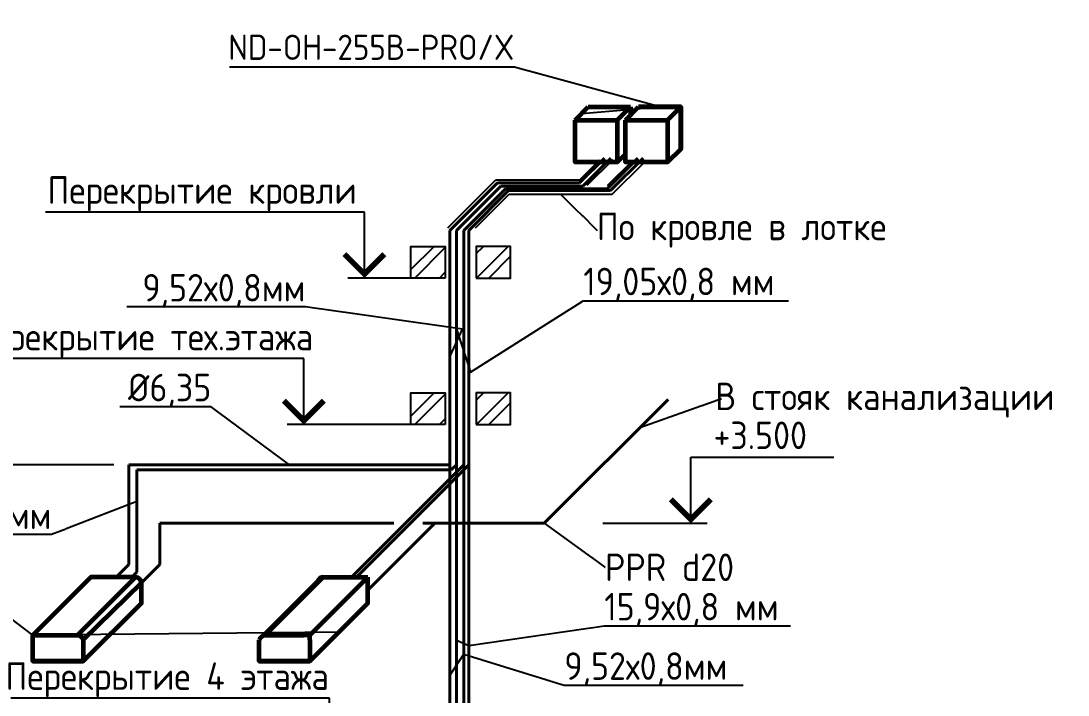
# Model space of a CAD drawing. Header units: millimetres. Extents: x -129048 to 476301, y -5853 to 215316.
# Drawn here: x 17743 to 27269, y 119671 to 125805 of the extents above; entities that cross this region are included whole.
import ezdxf
from ezdxf import colors
from ezdxf.entities.mleader import LeaderData, LeaderLine
from ezdxf.enums import TextEntityAlignment as Align
from ezdxf.math import Vec2, Vec3

# ---------------------------------------------------------------- set-up
doc = ezdxf.new("R2010")
doc.units = ezdxf.units.MM
for name, color, linetype, lineweight in [('GAZLAITER', 1, 'Continuous', 40), ('Дренаж', 36, 'Continuous', 40), ('Кондеи', 6, 'Continuous', 60)]:
    doc.layers.add(name, color=color, linetype=linetype, lineweight=lineweight)
doc.styles.add('PIK', font='isocpeur.ttf', dxfattribs={"width": 0.9, "height": 250})
doc.styles.add('TRAJECTORY_TEXT_STYLE', font='simplex.shx', dxfattribs={"width": 0.65})

# ---------------------------------------------------------------- blocks, each defined once
blk = doc.blocks.new('*U3179')
at = {"color": 0, "linetype": 'ByBlock', "lineweight": -2}
for p, q in [((0, 6), (13, 6)), ((-16.145, 0), (0, 0))]:
    blk.add_line(p, q, dxfattribs=at)
at = {"color": 0, "linetype": 'ByBlock', "lineweight": -2, "ltscale": 100}
blk.add_line((-1.5, 0), (1.5, 0), dxfattribs=at)
blk.add_lwpolyline([(0, 0), (0, 6)], dxfattribs=at)
at = {"color": 0, "linetype": 'ByBlock', "lineweight": -2, "ltscale": 100, "const_width": 0.5}
blk.add_lwpolyline([(1.823, 2.177), (0, 0.354), (-1.823, 2.177)], dxfattribs=at)
at = {"linetype": 'ByBlock', "lineweight": -2, "ltscale": 100, "style": 'TRAJECTORY_TEXT_STYLE', "width": 0.65}
blk.add_attdef('Отм.', text='', height=3.5, dxfattribs=at).set_placement((6.5, 6), align=Align.BOTTOM_CENTER)
at = {"color": 0, "linetype": 'ByBlock', "lineweight": -2, "ltscale": 100, "style": 'TRAJECTORY_TEXT_STYLE', "width": 0.65}
blk.add_attdef('Прим.', text='', height=3.5, dxfattribs=at).set_placement((9.566, 4.803), align=Align.TOP_CENTER)
blk = doc.blocks.new('*U3240')
at = {"color": 0, "linetype": 'ByBlock', "lineweight": -2}
for p, q in [((0, 6), (13, 6)), ((-8.001, 0), (0, 0))]:
    blk.add_line(p, q, dxfattribs=at)
at = {"color": 0, "linetype": 'ByBlock', "lineweight": -2, "ltscale": 100}
blk.add_line((-1.5, 0), (1.5, 0), dxfattribs=at)
blk.add_lwpolyline([(0, 0), (0, 6)], dxfattribs=at)
at = {"color": 0, "linetype": 'ByBlock', "lineweight": -2, "ltscale": 100, "const_width": 0.5}
blk.add_lwpolyline([(1.823, 2.177), (0, 0.354), (-1.823, 2.177)], dxfattribs=at)
at = {"linetype": 'ByBlock', "lineweight": -2, "ltscale": 100, "style": 'TRAJECTORY_TEXT_STYLE', "width": 0.65}
blk.add_attdef('Отм.', text='', height=3.5, dxfattribs=at).set_placement((6.5, 6), align=Align.BOTTOM_CENTER)
at = {"color": 0, "linetype": 'ByBlock', "lineweight": -2, "ltscale": 100, "style": 'TRAJECTORY_TEXT_STYLE', "width": 0.65}
blk.add_attdef('Прим.', text='', height=3.5, dxfattribs=at).set_placement((9.566, 4.803), align=Align.TOP_CENTER)
blk = doc.blocks.new('*U3192')
at = {"color": 0, "linetype": 'ByBlock', "lineweight": -2}
for p, q in [((0, 6), (29, 6)), ((-7.41, 0), (0, 0))]:
    blk.add_line(p, q, dxfattribs=at)
at = {"color": 0, "linetype": 'ByBlock', "lineweight": -2, "ltscale": 100}
blk.add_line((-1.5, 0), (1.5, 0), dxfattribs=at)
blk.add_lwpolyline([(0, 0), (0, 6)], dxfattribs=at)
at = {"color": 0, "linetype": 'ByBlock', "lineweight": -2, "ltscale": 100, "const_width": 0.5}
blk.add_lwpolyline([(1.823, 2.177), (0, 0.354), (-1.823, 2.177)], dxfattribs=at)
at = {"linetype": 'ByBlock', "lineweight": -2, "ltscale": 100, "style": 'TRAJECTORY_TEXT_STYLE', "width": 0.65}
blk.add_attdef('Отм.', text='', height=3.5, dxfattribs=at).set_placement((14.5, 6), align=Align.BOTTOM_CENTER)
at = {"color": 0, "linetype": 'ByBlock', "lineweight": -2, "ltscale": 100, "style": 'TRAJECTORY_TEXT_STYLE', "width": 0.65}
blk.add_attdef('Прим.', text='', height=3.5, dxfattribs=at).set_placement((17.566, 4.803), align=Align.TOP_CENTER)
blk = doc.blocks.new('*U3180')
at = {"color": 0, "linetype": 'ByBlock', "lineweight": -2}
for p, q in [((0, 6), (29, 6)), ((-4.239, 0), (0, 0))]:
    blk.add_line(p, q, dxfattribs=at)
at = {"color": 0, "linetype": 'ByBlock', "lineweight": -2, "ltscale": 100}
blk.add_line((-1.5, 0), (1.5, 0), dxfattribs=at)
blk.add_lwpolyline([(0, 0), (0, 6)], dxfattribs=at)
at = {"color": 0, "linetype": 'ByBlock', "lineweight": -2, "ltscale": 100, "const_width": 0.5}
blk.add_lwpolyline([(1.823, 2.177), (0, 0.354), (-1.823, 2.177)], dxfattribs=at)
at = {"linetype": 'ByBlock', "lineweight": -2, "ltscale": 100, "style": 'TRAJECTORY_TEXT_STYLE', "width": 0.65}
blk.add_attdef('Отм.', text='', height=3.5, dxfattribs=at).set_placement((14.5, 6), align=Align.BOTTOM_CENTER)
at = {"color": 0, "linetype": 'ByBlock', "lineweight": -2, "ltscale": 100, "style": 'TRAJECTORY_TEXT_STYLE', "width": 0.65}
blk.add_attdef('Прим.', text='', height=3.5, dxfattribs=at).set_placement((17.566, 4.803), align=Align.TOP_CENTER)
blk = doc.blocks.new('*U3181')
at = {"color": 0, "linetype": 'ByBlock', "lineweight": -2}
for p, q in [((0, 6), (29, 6)), ((-9.746, 0), (0, 0))]:
    blk.add_line(p, q, dxfattribs=at)
at = {"color": 0, "linetype": 'ByBlock', "lineweight": -2, "ltscale": 100}
blk.add_line((-1.5, 0), (1.5, 0), dxfattribs=at)
blk.add_lwpolyline([(0, 0), (0, 6)], dxfattribs=at)
at = {"color": 0, "linetype": 'ByBlock', "lineweight": -2, "ltscale": 100, "const_width": 0.5}
blk.add_lwpolyline([(1.823, 2.177), (0, 0.354), (-1.823, 2.177)], dxfattribs=at)
at = {"linetype": 'ByBlock', "lineweight": -2, "ltscale": 100, "style": 'TRAJECTORY_TEXT_STYLE', "width": 0.65}
blk.add_attdef('Отм.', text='', height=3.5, dxfattribs=at).set_placement((14.5, 6), align=Align.BOTTOM_CENTER)
at = {"color": 0, "linetype": 'ByBlock', "lineweight": -2, "ltscale": 100, "style": 'TRAJECTORY_TEXT_STYLE', "width": 0.65}
blk.add_attdef('Прим.', text='', height=3.5, dxfattribs=at).set_placement((17.566, 4.803), align=Align.TOP_CENTER)

msp = doc.modelspace()

# ---------------------------------------------------------------- hatches: boundary and pattern name
h = msp.add_hatch()
h.set_pattern_fill('ANSI32', color=256, scale=25)
h.set_pattern_definition([(45, (45999.77, 119626.6), (-168.3798, 168.3798), []), (45, (46112.02, 119626.6), (-168.3798, 168.3798), [])])
h.paths.add_polyline_path([(21603.95262, 123753.72041), (21291.1472, 123753.72041), (21291.1472, 123465.74745), (21603.95262, 123465.74745)])
h.paths.add_polyline_path([(21885.15865, 123753.72041), (21885.15865, 123465.74745), (22197.96408, 123465.74745), (22197.96408, 123753.72041)])
h = msp.add_hatch()
h.set_pattern_fill('ANSI32', color=256, scale=25)
h.set_pattern_definition([(45, (45999.77, 118293.37), (-168.3798, 168.3798), []), (45, (46112.02, 118293.37), (-168.3798, 168.3798), [])])
h.paths.add_polyline_path([(21603.95262, 122420.50202), (21291.1472, 122420.50202), (21291.1472, 122132.52906), (21603.95262, 122132.52906)])
h.paths.add_polyline_path([(21885.15865, 122420.50202), (21885.15865, 122132.52906), (22197.96408, 122132.52906), (22197.96408, 122420.50202)])

# ---------------------------------------------------------------- linework, layer by layer
for p, q in [((22828.69007, 124358.84292), (23010.98772, 124541.14058)), ((23127.05293, 124541.14058), (22892.70383, 124306.79148)), ((23080.40872, 124306.79148), (23309.98278, 124536.36555)), ((23122.92705, 124227.22015), (23411.48001, 124515.77312)), ((21626.89976, 123921.23162), (22064.51106, 124358.84292)), ((22064.51106, 124358.84292), (22828.69007, 124358.84292)), ((21879.66606, 123921.23162), (22185.65459, 124227.22015)), ((22185.65459, 124227.22015), (23122.92705, 124227.22015))]:
    msp.add_line(p, q)
for points in [[(21603.95262, 123465.74745), (21291.1472, 123465.74745), (21291.1472, 123753.72041), (21603.95262, 123753.72041)], [(21885.15865, 123465.74745), (22197.96408, 123465.74745), (22197.96408, 123753.72041), (21885.15865, 123753.72041)], [(21603.95262, 122132.52906), (21291.1472, 122132.52906), (21291.1472, 122420.50202), (21603.95262, 122420.50202)], [(21885.15865, 122132.52906), (22197.96408, 122132.52906), (22197.96408, 122420.50202), (21885.15865, 122420.50202)]]:
    msp.add_lwpolyline(points, close=True)
at = {"layer": 'GAZLAITER'}
for p, q in [((22825.74133, 124331.97105), (23051.3239, 124557.55362)), ((23075.82728, 124276.7669), (23356.614, 124557.55362)), ((21646.41393, 123898.43223), (22079.95275, 124331.97105)), ((22079.95275, 124331.97105), (22825.74133, 124331.97105)), ((21772.70703, 123898.43223), (22151.04171, 124276.7669)), ((22151.04171, 124276.7669), (23075.82728, 124276.7669)), ((21646.41393, 122104.55766), (21646.41393, 123898.43223)), ((21772.70703, 122104.55766), (21772.70703, 123898.43223)), ((21646.41393, 121766.84893), (21646.41393, 122134.96017)), ((21646.41393, 119043.06166), (21646.41393, 122104.55766)), ((21772.70703, 119043.06166), (21772.70703, 122104.55766)), ((21772.70703, 121766.84893), (21772.70703, 122104.55766)), ((18724.48575, 120859.91931), (18724.48575, 121766.84893)), ((18724.48575, 121766.84893), (21646.41393, 121766.84893)), ((20750.18323, 120744.32513), (21772.70703, 121766.84893)), ((18608.89158, 120744.32513), (18724.48575, 120859.91931))]:
    msp.add_line(p, q, dxfattribs=at)
at = {"layer": 'GAZLAITER', "color": 5}
for p, q in [((22855.6093, 124302.10308), (23111.05984, 124557.55362)), ((23105.55127, 124260.80822), (23402.29667, 124557.55362)), ((21706.14986, 123898.43223), (22109.82072, 124302.10308)), ((21817.08289, 123898.43223), (22179.45889, 124260.80822)), ((22109.82072, 124302.10308), (22855.6093, 124302.10308)), ((22179.45889, 124260.80822), (23105.55127, 124260.80822)), ((21706.14986, 122104.55766), (21706.14986, 123898.43223)), ((21817.08289, 122104.55766), (21817.08289, 123898.43223)), ((21706.14986, 119043.06166), (21706.14986, 122104.55766)), ((21706.14986, 121766.84893), (21706.14986, 122104.55766)), ((21817.08289, 119043.06166), (21817.08289, 122104.55766)), ((21817.08289, 121766.84893), (21817.08289, 122104.55766)), ((20794.55909, 120744.32513), (21817.08289, 121766.84893)), ((21658.54084, 121719.2399), (21706.14986, 121766.84893)), ((18796.49187, 120787.91319), (18796.49187, 121719.2399)), ((18796.49187, 121719.2399), (21658.54084, 121719.2399)), ((18752.90381, 120744.32513), (18796.49187, 120787.91319))]:
    msp.add_line(p, q, dxfattribs=at)
at = {"layer": 'Дренаж'}
for p, q in [((22504.19185, 121234.43653), (23630.93551, 122361.18019)), ((19005.34244, 120859.91931), (19005.34244, 121234.43653)), ((19005.34244, 121234.43653), (21136.39288, 121234.43653)), ((20899.46735, 120625.83284), (21508.07104, 121234.43653)), ((21398.35266, 121234.43653), (22504.19185, 121234.43653)), ((18839.09747, 120693.67433), (19005.34244, 120859.91931))]:
    msp.add_line(p, q, dxfattribs=at)
at = {"layer": 'Кондеи'}
for p, q in [((22783.92693, 124902.78487), (22903.66069, 125022.51863)), ((22903.66069, 125022.51863), (23288.05168, 125022.51863)), ((23168.31792, 124902.78487), (23288.05168, 125022.51863)), ((23242.0184, 124902.78487), (23361.75216, 125022.51863)), ((23288.05168, 125022.51863), (23288.05168, 124948.81815)), ((23626.4094, 124902.78487), (23746.14316, 125022.51863)), ((23746.14316, 124638.12763), (23626.4094, 124518.39387)), ((23242.0184, 124592.09435), (23168.31792, 124518.39387)), ((18257.29309, 120215.70057), (18785.91766, 120744.32513)), ((19950.19875, 120212.26905), (20441.8671, 120703.9374)), ((20492.23537, 120744.32513), (19963.6108, 120215.70057)), ((20899.46735, 120744.32513), (20370.84278, 120215.70057)), ((20492.23537, 120744.32513), (20899.46735, 120744.32513)), ((20899.46735, 120507.34054), (20899.46735, 120744.32513)), ((18310.4729, 120172.5013), (18839.09747, 120693.67433)), ((18839.09747, 120507.34054), (18839.09747, 120693.67433)), ((20370.84278, 120215.70057), (20317.66297, 120215.70057)), ((20370.84278, 120172.5013), (20370.84278, 120215.70057))]:
    msp.add_line(p, q, dxfattribs=at)
for points in [[(23361.75216, 125022.51863), (23746.14316, 125022.51863), (23746.14316, 124638.12763), (23746.14316, 125022.51863)], [(22783.92693, 124902.78487), (23168.31792, 124902.78487), (23168.31792, 124518.39387), (22783.92693, 124518.39387)], [(23242.0184, 124902.78487), (23626.4094, 124902.78487), (23626.4094, 124518.39387), (23242.0184, 124518.39387)], [(17850.06112, 119978.71598), (18310.4729, 119978.71598), (18839.09747, 120507.34054), (18310.4729, 119978.71598)], [(19910.431, 119978.71598), (20370.84278, 119978.71598), (20899.46735, 120507.34054), (20370.84278, 119978.71598)]]:
    msp.add_lwpolyline(points, close=True, dxfattribs=at)
for points in [[(18786.05444, 120744.32513), (18378.68568, 120744.32513), (17850.06112, 120215.70057), (18257.29309, 120215.70057)], [(18310.4729, 120172.5013), (18310.4729, 119978.71598), (17850.06112, 119978.71598), (17850.06112, 120215.70057), (18257.29309, 120215.70057)], [(20370.84278, 120172.5013), (20370.84278, 119978.71598), (19910.431, 119978.71598), (19910.431, 120172.5013)], [(19963.6108, 120215.70057), (20317.66297, 120215.70057)], [(19963.6108, 120215.70057), (20317.66297, 120215.70057)]]:
    msp.add_lwpolyline(points, dxfattribs=at)
for centre, radius, start, end in [((18778.55997, 120683.37718), 61.40701, 9.653363296, 82.989805168), ((20499.72984, 120683.37718), 61.40701, 97.010194832, 160.438479087), ((18247.43056, 120149.22671), 67.20151, 20.263629314, 81.560757462), ((19973.47333, 120149.22671), 67.20151, 98.439242538, 159.736370686)]:
    msp.add_arc(centre, radius, start, end, dxfattribs=at)

# ---------------------------------------------------------------- block references
ref = msp.add_blockref('*U3180', (20867.20714, 123465.74745), dxfattribs=dict(xscale=-100, yscale=100, zscale=100))
ref.add_attrib('Отм.', 'Перекрытие кровли', dxfattribs={"linetype": 'ByBlock', "lineweight": -2, "ltscale": 100, "height": 250, "style": 'PIK', "width": 0.9}).set_placement((19390.61623, 124065.74745), align=Align.BOTTOM_CENTER)
ref = msp.add_blockref('*U3181', (20316.5875, 122132.52906), dxfattribs=dict(xscale=-100, yscale=100, zscale=100))
ref.add_attrib('Отм.', 'Перекрытие тех.этажа', dxfattribs={"linetype": 'ByBlock', "lineweight": -2, "ltscale": 100, "height": 250, "style": 'PIK', "width": 0.9}).set_placement((18839.99659, 122732.52906), align=Align.BOTTOM_CENTER)
ref = msp.add_blockref('*U3179', (16973.95497, 121766.84893), dxfattribs=dict(xscale=-100, yscale=100, zscale=100))
ref.add_attrib('Отм.', 'Под перекрытием', dxfattribs={"linetype": 'ByBlock', "lineweight": -2, "ltscale": 100, "height": 250, "style": 'PIK', "width": 0.9}).set_placement((16297.36406, 122366.84893), align=Align.BOTTOM_CENTER)
ref = msp.add_blockref('*U3240', (23837.15974, 121234.43653), dxfattribs=dict(xscale=100, yscale=100, zscale=100))
ref.add_attrib('Отм.', '+3.500', dxfattribs={"linetype": 'ByBlock', "lineweight": -2, "ltscale": 100, "height": 250, "style": 'PIK', "width": 0.9}).set_placement((24468.9211, 121834.43653), align=Align.BOTTOM_CENTER)
ref = msp.add_blockref('*U3192', (20550.15012, 119043.06166), dxfattribs=dict(xscale=-100, yscale=100, zscale=100))
ref.add_attrib('Отм.', 'Перекрытие 4 этажа', dxfattribs={"linetype": 'ByBlock', "lineweight": -2, "ltscale": 100, "height": 250, "style": 'PIK', "width": 0.9}).set_placement((19073.55921, 119643.06166), align=Align.BOTTOM_CENTER)

# ---------------------------------------------------------------- next in the draw order: leaders
at = {"layer": 'GAZLAITER', "color": 18, "lineweight": 25, "ltscale": 10, "true_color": 0x000000}
ml = msp.add_multileader_mtext('Standard', dxfattribs=at)
ml.set_content('{\\H0.91667x;\\C256;\\c0;ND-OH-255B-PRO/X}', color=1, style='PIK')
ml.set_leader_properties()
ml.build(insert=Vec2(0, 0))
ml.multileader.update_dxf_attribs({"text_right_attachment_type": 6, "dogleg_length": 0.36, "arrow_head_size": 0.18})
ctx = ml.context
ctx.base_point, ctx.char_height, ctx.arrow_head_size, ctx.landing_gap_size, ctx.plane_origin = Vec3(19756.64832, 125554.75496), 250, 0.18, 0.09, Vec3(22843.79381, 124962.65175)
ctx.right_attachment, ctx.text_align_type = 6, 2
notes = []
notes.append((ctx, [(0, (1, 1, 0), (22232.19732, 125383.92146), (-1, 0), 0.36, [(1, [(22843.79381, 124962.65175), (23553.94766, 125022.51863)], 0, [])])]))
ctx.mtext.insert, ctx.mtext.width, ctx.mtext.alignment, ctx.mtext.flow_direction = Vec3(22231.74732, 125679.75496), 2564.4870986, 3, 5
ctx.mtext.has_bg_fill, ctx.mtext.bg_color, ctx.mtext.bg_scale_factor, ctx.mtext.bg_transparency, ctx.mtext.use_window_bg_color = 1, -1027028792, 1.5, 0, 1
ml = msp.add_multileader_mtext('Standard', dxfattribs=at)
ml.set_content('{\\C256;\\c0;%%C6,35}', color=1, style='PIK')
ml.set_leader_properties()
ml.build(insert=Vec2(0, 0))
ml.multileader.update_dxf_attribs({"text_left_attachment_type": 6, "text_right_attachment_type": 6, "dogleg_length": 0.36, "arrow_head_size": 0.18})
ctx = ml.context
ctx.base_point, ctx.char_height, ctx.arrow_head_size, ctx.landing_gap_size, ctx.plane_origin = Vec3(18765.65219, 122294.10382), 250, 0.18, 0.09, Vec3(20185.44984, 121766.84893)
ctx.left_attachment, ctx.right_attachment, ctx.text_align_type = 6, 6, 2
notes.append((ctx, [(1, (1, 1, 0), (19474.94219, 122294.10382), (-1, 0), 0.36, [(0, [(20185.44984, 121766.84893)], 0, [])])]))
ctx.mtext.insert, ctx.mtext.alignment, ctx.mtext.flow_direction = Vec3(19474.49219, 122594.10382), 3, 5
ctx.mtext.has_bg_fill, ctx.mtext.bg_color, ctx.mtext.bg_scale_factor, ctx.mtext.bg_transparency, ctx.mtext.use_window_bg_color = 1, -1027028792, 1.5, 0, 1
ml = msp.add_multileader_mtext('Standard', dxfattribs=at)
ml.set_content('{\\C256;\\c0;В стояк канализации}', color=1, style='PIK')
ml.set_leader_properties()
ml.build(insert=Vec2(0, 0))
ml.multileader.update_dxf_attribs({"text_right_attachment_type": 6, "dogleg_length": 0.36, "arrow_head_size": 0.18})
ctx = ml.context
ctx.base_point, ctx.char_height, ctx.arrow_head_size, ctx.landing_gap_size, ctx.plane_origin = Vec3(24117.84189, 122369.61683), 250, 0.18, 0.09, Vec3(23374.06393, 122104.30861)
ctx.right_attachment, ctx.text_align_type = 6, 2
notes.append((ctx, [(0, (1, 1, 0), (24117.48189, 122369.61683), (1, 0), 0.36, [(0, [(23374.06393, 122104.30861)], 0, [])])]))
ctx.mtext.insert, ctx.mtext.alignment, ctx.mtext.flow_direction = Vec3(27144.18189, 122513.36683), 3, 5
ctx.mtext.has_bg_fill, ctx.mtext.bg_color, ctx.mtext.bg_scale_factor, ctx.mtext.bg_transparency, ctx.mtext.use_window_bg_color = 1, -1027028792, 1.5, 0, 1
ml = msp.add_multileader_mtext('Standard', dxfattribs=at)
ml.set_content('PPR d20', color=(0, 0, 0), style='PIK')
ml.set_leader_properties()
ml.build(insert=Vec2(0, 0))
ml.multileader.update_dxf_attribs({"text_right_attachment_type": 6, "dogleg_length": 0.36, "arrow_head_size": 0.18})
ctx = ml.context
ctx.base_point, ctx.char_height, ctx.arrow_head_size, ctx.landing_gap_size, ctx.plane_origin = Vec3(23056.83634, 120833.55545), 250, 0.18, 0.09, Vec3(22504.19185, 121234.43653)
ctx.right_attachment = 6
notes.append((ctx, [(1, (1, 1, 0), (23056.47634, 120833.55545), (1, 0), 0.36, [(0, [(22504.19185, 121234.43653)], 0, [])])]))
ctx.mtext.insert, ctx.mtext.flow_direction = Vec3(23056.92634, 120958.65015), 5
ctx.mtext.has_bg_fill, ctx.mtext.bg_color, ctx.mtext.bg_scale_factor, ctx.mtext.bg_transparency, ctx.mtext.use_window_bg_color = 1, -1027028792, 1.5, 0, 1
at = {"layer": 'Кондеи', "color": 18, "lineweight": 25, "ltscale": 10, "true_color": 0x000000}
ml = msp.add_multileader_mtext('Standard', dxfattribs=at)
ml.set_content('ND-IW-56СR-V/X', color=250, style='PIK')
ml.set_leader_properties()
ml.build(insert=Vec2(0, 0))
ml.multileader.update_dxf_attribs({"text_left_attachment_type": 6, "text_right_attachment_type": 6, "dogleg_length": 0.36, "arrow_head_size": 0.18})
ctx = ml.context
ctx.base_point, ctx.char_height, ctx.arrow_head_size, ctx.landing_gap_size, ctx.plane_origin = Vec3(15000.65506, 120616.13282), 250, 0.18, 0.09, Vec3(20635.15506, 120243.02826)
ctx.left_attachment, ctx.right_attachment, ctx.text_align_type = 6, 6, 2
notes.append((ctx, [(0, (1, 1, 0), (17318.69506, 120616.13282), (-1, 0), 0.36, [(1, [(20635.15506, 120243.02826), (17850.06112, 120215.70057)], 0, [])])]))
ctx.mtext.insert, ctx.mtext.alignment, ctx.mtext.flow_direction = Vec3(17318.24506, 120916.13282), 3, 5
ctx.mtext.has_bg_fill, ctx.mtext.bg_color, ctx.mtext.bg_scale_factor, ctx.mtext.bg_transparency, ctx.mtext.use_window_bg_color = 1, -1027028792, 1.5, 0, 1
for ctx, leaders in notes:
    for number, flags, end, landing, length, lines in leaders:
        leader = LeaderData()
        leader.index, (leader.has_last_leader_line, leader.has_dogleg_vector, leader.attachment_direction) = number, flags
        leader.last_leader_point, leader.dogleg_vector, leader.dogleg_length = Vec3(end), Vec3(landing), length
        for number, points, colour, breaks in lines:
            line = LeaderLine()
            line.index, line.vertices, line.color, line.breaks = number, Vec3.list(points), colors.encode_raw_color(colour), breaks
            leader.lines.append(line)
        ctx.leaders.append(leader)

# ---------------------------------------------------------------- next in the draw order: leaders
at = {"layer": 'GAZLAITER', "color": 18, "lineweight": 25, "ltscale": 10, "true_color": 0x000000}
ml = msp.add_multileader_mtext('Standard', dxfattribs=at)
ml.set_content('{\\C256;\\c0;По кровле в лотке}', color=1, style='PIK')
ml.set_leader_properties()
ml.build(insert=Vec2(0, 0))
ml.multileader.update_dxf_attribs({"text_right_attachment_type": 6, "dogleg_length": 0.36, "arrow_head_size": 0.18})
ctx = ml.context
ctx.base_point, ctx.char_height, ctx.arrow_head_size, ctx.landing_gap_size, ctx.plane_origin = Vec3(22984.61792, 123897.25305), 250, 0.18, 0.09, Vec3(22654.29082, 124227.22015)
ctx.right_attachment, ctx.text_align_type = 6, 2
notes = []
notes.append((ctx, [(0, (1, 1, 0), (22984.25792, 123897.25305), (1, 0), 0.36, [(0, [(22654.29082, 124227.22015)], 0, [])])]))
ctx.mtext.insert, ctx.mtext.alignment, ctx.mtext.flow_direction = Vec3(25617.20792, 124059.75305), 3, 5
ctx.mtext.has_bg_fill, ctx.mtext.bg_color, ctx.mtext.bg_scale_factor, ctx.mtext.bg_transparency, ctx.mtext.use_window_bg_color = 1, -1027028792, 1.5, 0, 1
ml = msp.add_multileader_mtext('Standard', dxfattribs=at)
ml.set_content('12,7х1,14 мм', color=250, style='PIK')
ml.set_leader_properties()
ml.build(insert=Vec2(0, 0))
ml.multileader.update_dxf_attribs({"text_left_attachment_type": 6, "text_right_attachment_type": 6, "dogleg_length": 0.36, "arrow_head_size": 0.18})
ctx = ml.context
ctx.base_point, ctx.char_height, ctx.arrow_head_size, ctx.landing_gap_size, ctx.plane_origin = Vec3(16423.05971, 121131.16952), 250, 0.18, 0.09, Vec3(17385.22094, 122111.60133)
ctx.left_attachment, ctx.right_attachment, ctx.text_align_type = 6, 6, 2
notes.append((ctx, [(0, (1, 1, 0), (18021.09971, 121131.16952), (-1, 0), 0.36, [(0, [(18796.49187, 121431.16952)], 0, [])])]))
ctx.mtext.insert, ctx.mtext.alignment, ctx.mtext.flow_direction = Vec3(18020.64971, 121431.16952), 3, 5
ctx.mtext.has_bg_fill, ctx.mtext.bg_color, ctx.mtext.bg_scale_factor, ctx.mtext.bg_transparency, ctx.mtext.use_window_bg_color = 1, -1027028792, 1.5, 0, 1
ml = msp.add_multileader_mtext('Standard', dxfattribs=at)
ml.set_content('15,9х0,8 мм', color=250, style='PIK')
ml.set_leader_properties()
ml.build(insert=Vec2(0, 0))
ml.multileader.update_dxf_attribs({"text_left_attachment_type": 6, "text_right_attachment_type": 6, "dogleg_length": 0.36, "arrow_head_size": 0.18})
ctx = ml.context
ctx.base_point, ctx.char_height, ctx.arrow_head_size, ctx.landing_gap_size, ctx.plane_origin = Vec3(23049.83157, 120300.25601), 250, 0.18, 0.09, Vec3(21646.41393, 120170.66039)
ctx.left_attachment, ctx.right_attachment = 6, 6
notes.append((ctx, [(1, (1, 1, 0), (23049.47157, 120300.25601), (1, 0), 0.36, [(1, [(21706.14986, 120170.66039), (21817.08289, 120122.21952)], 0, [])])]))
ctx.mtext.insert, ctx.mtext.flow_direction = Vec3(23049.92157, 120600.25601), 5
ctx.mtext.has_bg_fill, ctx.mtext.bg_color, ctx.mtext.bg_scale_factor, ctx.mtext.bg_transparency, ctx.mtext.use_window_bg_color = 1, -1027028792, 1.5, 0, 1
for ctx, leaders in notes:
    for number, flags, end, landing, length, lines in leaders:
        leader = LeaderData()
        leader.index, (leader.has_last_leader_line, leader.has_dogleg_vector, leader.attachment_direction) = number, flags
        leader.last_leader_point, leader.dogleg_vector, leader.dogleg_length = Vec3(end), Vec3(landing), length
        for number, points, colour, breaks in lines:
            line = LeaderLine()
            line.index, line.vertices, line.color, line.breaks = number, Vec3.list(points), colors.encode_raw_color(colour), breaks
            leader.lines.append(line)
        ctx.leaders.append(leader)

# ---------------------------------------------------------------- next in the draw order: leaders
ml = msp.add_multileader_mtext('Standard', dxfattribs=at)
ml.set_content('19,05х0,8 мм', color=250, style='PIK')
ml.set_leader_properties()
ml.build(insert=Vec2(0, 0))
ml.multileader.update_dxf_attribs({"text_left_attachment_type": 6, "text_right_attachment_type": 6, "dogleg_length": 0.36, "arrow_head_size": 0.18})
ctx = ml.context
ctx.base_point, ctx.char_height, ctx.arrow_head_size, ctx.landing_gap_size, ctx.plane_origin = Vec3(22859.0502, 123259.20186), 250, 0.18, 0.09, Vec3(21328.44044, 123001.49495)
ctx.left_attachment, ctx.right_attachment = 6, 6
notes = []
notes.append((ctx, [(1, (1, 1, 0), (22858.6902, 123259.20186), (1, 0), 0.36, [(1, [(21706.14986, 123001.49495), (21832.44297, 122609.0809)], 0, [])])]))
ctx.mtext.insert, ctx.mtext.flow_direction = Vec3(22859.1402, 123559.20186), 5
ctx.mtext.has_bg_fill, ctx.mtext.bg_color, ctx.mtext.bg_scale_factor, ctx.mtext.bg_transparency, ctx.mtext.use_window_bg_color = 1, -1027028792, 1.5, 0, 1
ml = msp.add_multileader_mtext('Standard', dxfattribs=at)
ml.set_content('9,52х0,8мм', color=250, style='PIK')
ml.set_leader_properties()
ml.build(insert=Vec2(0, 0))
ml.multileader.update_dxf_attribs({"text_left_attachment_type": 6, "text_right_attachment_type": 6, "dogleg_length": 0.36, "arrow_head_size": 0.18})
ctx = ml.context
ctx.base_point, ctx.char_height, ctx.arrow_head_size, ctx.landing_gap_size, ctx.plane_origin = Vec3(22686.60278, 119759.66146), 250, 0.18, 0.09, Vec3(19903.61729, 120040.71978)
ctx.left_attachment, ctx.right_attachment = 6, 6
notes.append((ctx, [(0, (1, 1, 0), (22686.24278, 119759.66146), (1, 0), 0.36, [(1, [(21646.41393, 119854.81909), (21772.70703, 120043.44872)], 0, [])])]))
ctx.mtext.insert, ctx.mtext.flow_direction = Vec3(22686.69278, 120059.66146), 5
ctx.mtext.has_bg_fill, ctx.mtext.bg_color, ctx.mtext.bg_scale_factor, ctx.mtext.bg_transparency, ctx.mtext.use_window_bg_color = 1, -1027028792, 1.5, 0, 1
for ctx, leaders in notes:
    for number, flags, end, landing, length, lines in leaders:
        leader = LeaderData()
        leader.index, (leader.has_last_leader_line, leader.has_dogleg_vector, leader.attachment_direction) = number, flags
        leader.last_leader_point, leader.dogleg_vector, leader.dogleg_length = Vec3(end), Vec3(landing), length
        for number, points, colour, breaks in lines:
            line = LeaderLine()
            line.index, line.vertices, line.color, line.breaks = number, Vec3.list(points), colors.encode_raw_color(colour), breaks
            leader.lines.append(line)
        ctx.leaders.append(leader)

# ---------------------------------------------------------------- next in the draw order: leaders
ml = msp.add_multileader_mtext('Standard', dxfattribs=at)
ml.set_content('9,52х0,8мм', color=250, style='PIK')
ml.set_leader_properties()
ml.build(insert=Vec2(0, 0))
ml.multileader.update_dxf_attribs({"text_left_attachment_type": 6, "text_right_attachment_type": 6, "dogleg_length": 0.36, "arrow_head_size": 0.18})
ctx = ml.context
ctx.base_point, ctx.char_height, ctx.arrow_head_size, ctx.landing_gap_size, ctx.plane_origin = Vec3(18913.79708, 123202.30411), 250, 0.18, 0.09, Vec3(22627.13283, 122939.58376)
ctx.left_attachment, ctx.right_attachment, ctx.text_align_type = 6, 6, 2
notes = []
notes.append((ctx, [(1, (1, 1, 0), (20331.83708, 123202.30411), (-1, 0), 0.36, [(1, [(21646.41393, 122753.68307), (21758.67537, 123001.49495)], 0, [])])]))
ctx.mtext.insert, ctx.mtext.alignment, ctx.mtext.flow_direction = Vec3(20331.38708, 123502.30411), 3, 5
ctx.mtext.has_bg_fill, ctx.mtext.bg_color, ctx.mtext.bg_scale_factor, ctx.mtext.bg_transparency, ctx.mtext.use_window_bg_color = 1, -1027028792, 1.5, 0, 1
for ctx, leaders in notes:
    for number, flags, end, landing, length, lines in leaders:
        leader = LeaderData()
        leader.index, (leader.has_last_leader_line, leader.has_dogleg_vector, leader.attachment_direction) = number, flags
        leader.last_leader_point, leader.dogleg_vector, leader.dogleg_length = Vec3(end), Vec3(landing), length
        for number, points, colour, breaks in lines:
            line = LeaderLine()
            line.index, line.vertices, line.color, line.breaks = number, Vec3.list(points), colors.encode_raw_color(colour), breaks
            leader.lines.append(line)
        ctx.leaders.append(leader)

doc.saveas('drawing.dxf')
